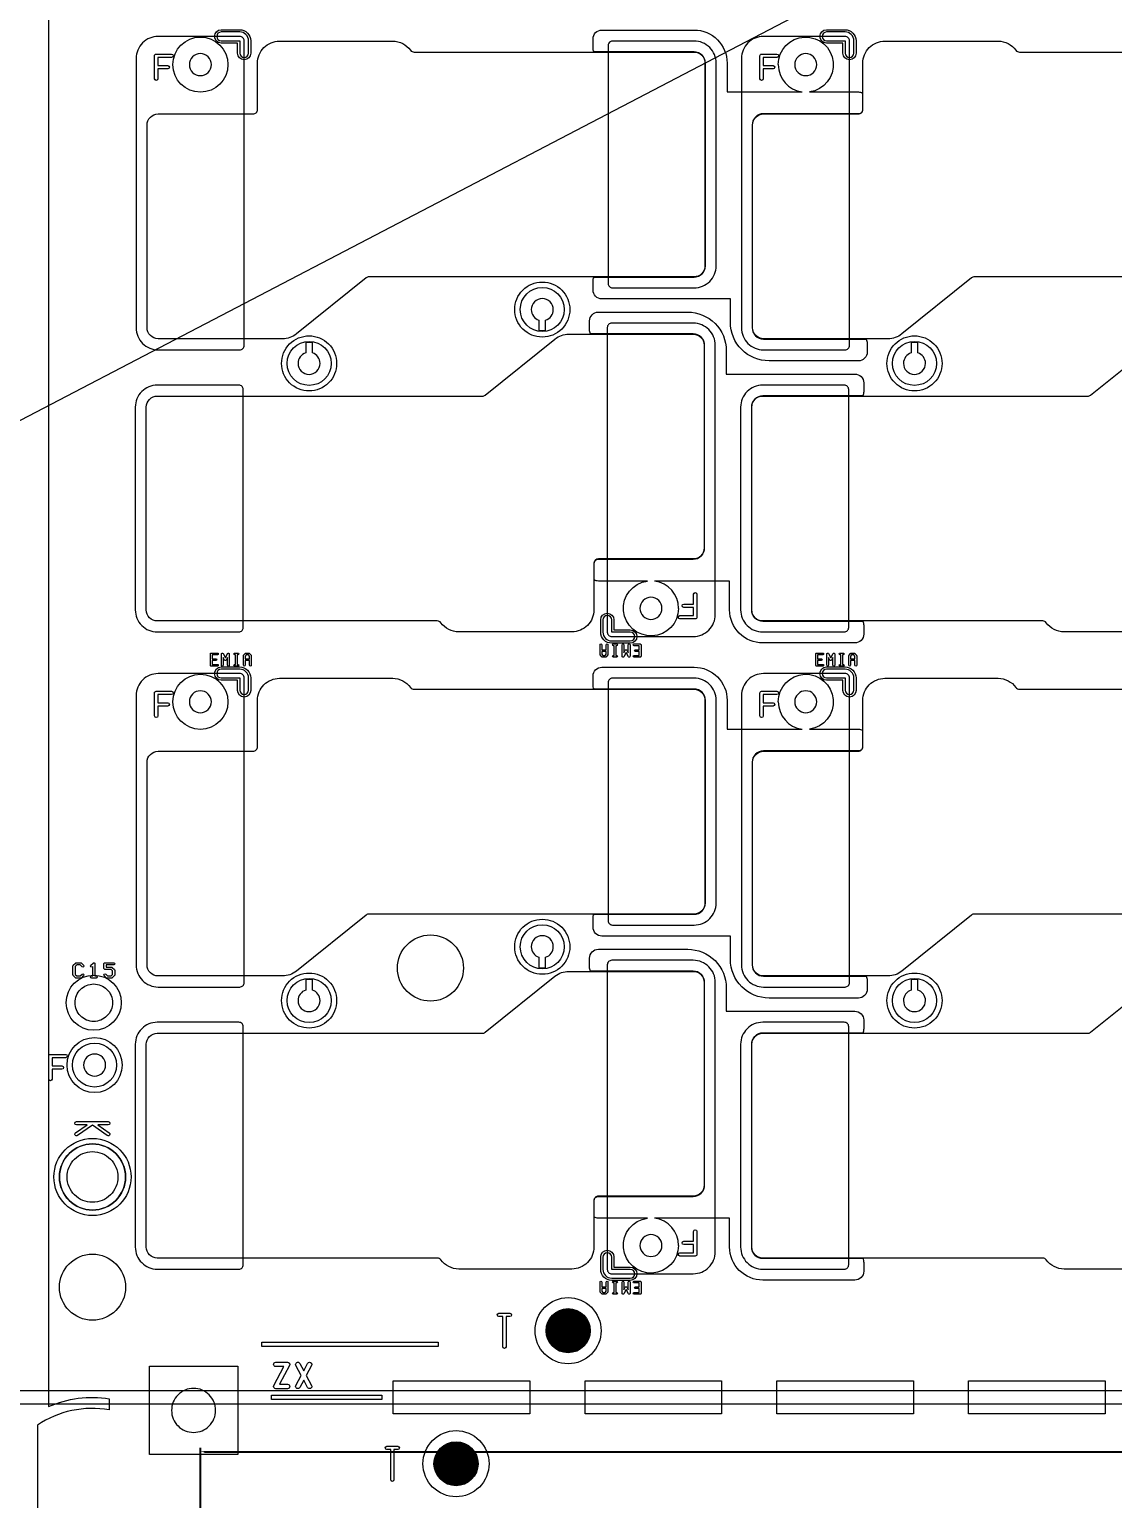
# Model space of a CAD drawing. Extents: x 2541 to 3941, y 2348 to 3338.
# Drawn here: x 2709.7 to 2758.8, y 2912.9 to 2979.6 of the extents above; entities that cross this region are included whole.
import ezdxf

# ---------------------------------------------------------------- set-up
doc = ezdxf.new("R2010")
doc.units = 0
doc.layers.get('0').update_dxf_attribs({"lineweight": 0})
doc.layers.get('Defpoints').update_dxf_attribs({"lineweight": 0})
for name, color, linetype, lineweight in [('EMI-T', 6, 'Continuous', 0), ('備註', 1, 'Continuous', 0), ('尺寸線', 3, 'Continuous', 0)]:
    doc.layers.add(name, color=color, linetype=linetype, lineweight=lineweight)
doc.layers.add('t_layer0', color=1, linetype='Continuous')
doc.styles.get("Standard").update_dxf_attribs({"font": 'simplex.shx', "height": 2.7})
doc.dimstyles.get("Standard").update_dxf_attribs({"dimtxt": 6, "dimasz": 0.18, "dimexe": 0.18, "dimexo": 0.0625, "dimgap": 0.09, "dimtad": 0, "dimtih": 1, "dimtoh": 1, "dimdec": 4, "dimzin": 0, "dimdsep": 46, "dimtxsty": 'Standard', "dimcen": 0.09, "dimadec": 0, "dimazin": 0, "dimtfac": 1, "dimtdec": 4, "dimtofl": 0, "dimtmove": 0, "dimatfit": 3, "dimfxl": 0, "dimtolj": 1, "dimtzin": 0, "dimarcsym": 0})

# ---------------------------------------------------------------- blocks, each defined once
blk = doc.blocks.new('PAD_R1')
at = {"const_width": 0.5}
blk.add_lwpolyline([(0.25, 0, 1), (-0.25, 0, 1)], format="xyb", close=True, dxfattribs=at)
blk = doc.blocks.new('*D32')
at = {"layer": 'Defpoints', "color": 0, "linetype": 'Continuous'}
for p in [(2937.174, 2915.05), (2717.414, 2910.624), (2937.174, 2910.624)]:
    blk.add_point(p, dxfattribs=at)
at = {"layer": '尺寸線', "color": 0, "linetype": 'Continuous', "lineweight": -2}
for p, q in [((2717.414, 2910.686), (2717.414, 2915.23)), ((2937.174, 2910.686), (2937.174, 2915.23)), ((2717.594, 2915.05), (2818.204, 2915.05)), ((2936.994, 2915.05), (2836.384, 2915.05))]:
    blk.add_line(p, q, dxfattribs=at)
at = {"layer": '尺寸線', "color": 0, "linetype": 'Continuous'}
for points in [[(2717.594, 2915.08), (2717.594, 2915.02), (2717.414, 2915.05)], [(2936.994, 2915.02), (2936.994, 2915.08), (2937.174, 2915.05)]]:
    blk.add_solid(points, dxfattribs=at)
at = {"layer": '尺寸線', "color": 0, "linetype": 'Continuous', "insert": (2827.294, 2915.05), "char_height": 2.7, "attachment_point": 5}
blk.add_mtext('\\A1;219.7600', dxfattribs=at)
blk = doc.blocks.new('*D34')
at = {"layer": 'Defpoints', "color": 0, "linetype": 'Continuous'}
for p in [(2688.35, 3101.014), (2717.414, 3100.624), (2712.612, 2742.594)]:
    blk.add_point(p, dxfattribs=at)
at = {"layer": '尺寸線', "color": 0, "linetype": 'Continuous', "lineweight": -2}
for p, q in [((2688.348, 3100.834), (2685.968, 2923.439)), ((2717.352, 3100.625), (2688.17, 3101.016)), ((2683.55, 2743.164), (2685.93, 2920.559)), ((2712.549, 2742.595), (2683.368, 2742.986))]:
    blk.add_line(p, q, dxfattribs=at)
at = {"layer": '尺寸線', "color": 0, "linetype": 'Continuous'}
for points in [[(2688.378, 3100.833), (2688.318, 3100.834), (2688.35, 3101.014)], [(2683.52, 2743.164), (2683.58, 2743.163), (2683.548, 2742.984)]]:
    blk.add_solid(points, dxfattribs=at)
at = {"layer": '尺寸線', "color": 0, "linetype": 'Continuous', "insert": (2685.949, 2921.999), "char_height": 2.7, "attachment_point": 5}
blk.add_mtext('\\A1;358.0624', dxfattribs=at)

msp = doc.modelspace()

# ---------------------------------------------------------------- linework, layer by layer
for p, q in [((2719.0453, 2950.6917), (2718.97577, 2950.6917)), ((2736.22814, 2951.10094), (2736.15861, 2951.10094)), ((2746.5153, 2950.6917), (2746.44577, 2950.6917)), ((2711.74866, 2929.51867), (2712.27059, 2929.87862)), ((2736.22814, 2922.19094), (2736.15861, 2922.19094)), ((2720.74536, 2918.05708), (2721.20026, 2918.91002))]:
    msp.add_line(p, q)
at = {"linetype": 'Continuous'}
for points in [[(2710.51672, 3059.52127), (2710.51672, 2917.09717, -0.142084), (2713.27892, 2917.45616), (2713.27892, 2916.94958, 0.19212), (2710.01672, 2916.25625), (2710.01672, 2908.77294, 0.192121), (2713.27892, 2908.07962), (2713.27892, 2907.57303, -0.142084), (2710.51672, 2907.93202), (2710.51672, 2775.50792)], [(2735.2303, 2967.7546), (2735.2303, 2968.1546, -0.124386), (2735.27831, 2968.3446), (2739.8152, 2968.3446, 0.414365), (2740.32507, 2968.85473), (2740.32507, 2978.0546, 0.414366), (2739.8152, 2978.56473), (2735.27831, 2978.56473, -0.124392), (2735.2303, 2978.75473), (2735.2303, 2979.15473, -0.414218), (2735.6303, 2979.55473), (2739.8152, 2979.55473, -0.414364), (2741.31507, 2978.05409), (2741.31507, 2976.74473), (2744.7203, 2976.74473)], [(2743.63437, 2977.98391, -2.205962), (2745.04845, 2976.74473), (2747.27218, 2976.74473, -0.124388), (2747.46218, 2976.69672), (2747.46218, 2975.94473, -0.414224), (2747.27218, 2975.75473), (2742.9652, 2975.75473, 0.414218), (2742.45508, 2975.2446), (2742.45508, 2966.04472, 0.414217), (2742.9652, 2965.5346), (2747.62418, 2965.5346, -0.124388), (2747.67218, 2965.3446), (2747.67218, 2964.9446, -0.414218), (2747.27218, 2964.5446), (2743.21508, 2964.5446, -0.414215), (2741.46508, 2966.2946), (2741.46508, 2967.3546), (2735.6303, 2967.3546, -0.414218), (2735.2303, 2967.7546)], [(2735.07127, 2965.9546), (2735.07127, 2966.3546, -0.414218), (2735.47127, 2966.7546), (2739.52837, 2966.7546, -0.414215), (2741.27837, 2965.0046), (2741.27837, 2963.9446), (2747.11314, 2963.9446, -0.414218), (2747.51314, 2963.5446), (2747.51314, 2963.1446, -0.124388), (2747.46514, 2962.9546), (2742.92825, 2962.9546, 0.414365), (2742.41838, 2962.44447), (2742.41838, 2953.2446, 0.414366), (2742.92825, 2952.73446), (2747.46514, 2952.73446, -0.124388), (2747.51314, 2952.54446), (2747.51314, 2952.14446, -0.414218), (2747.11314, 2951.74446), (2742.92825, 2951.74446, -0.414364), (2741.42838, 2953.2451), (2741.42838, 2954.55447), (2738.02315, 2954.55447)], [(2739.10907, 2953.31528, -2.205962), (2737.695, 2954.55447), (2735.47127, 2954.55447, -0.124386), (2735.28127, 2954.60247), (2735.28127, 2955.35447, -0.414224), (2735.47127, 2955.54447), (2739.77824, 2955.54447, 0.414218), (2740.28837, 2956.05459), (2740.28837, 2965.25447, 0.414217), (2739.77824, 2965.7646), (2735.11927, 2965.7646, -0.124392), (2735.07127, 2965.9546)], [(2739.17075, 2952.8358, -1), (2739.17075, 2952.9858), (2739.79112, 2952.9858), (2739.79112, 2953.35732), (2739.3446, 2953.35732, -1), (2739.3446, 2953.50732), (2739.79112, 2953.50732), (2739.79112, 2953.95385, -1), (2739.94112, 2953.95385), (2739.94112, 2953.43232)], [(2739.94112, 2953.43232), (2739.94112, 2952.9108, -0.414241), (2739.86612, 2952.8358), (2739.17075, 2952.8358)], [(2718.36623, 2950.7317), (2718.36623, 2951.24791, -0.782664), (2718.44145, 2951.26722), (2718.5453, 2951.07435)], [(2718.5453, 2951.07435), (2718.64916, 2951.26722, -0.782665), (2718.72438, 2951.24791), (2718.72438, 2950.7317, -1), (2718.64438, 2950.7317), (2718.64438, 2951.08959)], [(2718.97577, 2950.6917, -1), (2718.97577, 2950.7717), (2719.0053, 2950.7717), (2719.0053, 2951.20825), (2718.97577, 2951.20825, -1), (2718.97577, 2951.28825), (2719.0453, 2951.28825), (2719.11484, 2951.28825, -1), (2719.11484, 2951.20825), (2719.0853, 2951.20825), (2719.0853, 2950.7717), (2719.11484, 2950.7717, -1), (2719.11484, 2950.6917), (2719.0453, 2950.6917)], [(2719.36623, 2950.7317), (2719.36623, 2950.98997), (2719.36623, 2951.16216, -0.173189), (2719.37527, 2951.18748), (2719.4445, 2951.2732, -0.228301), (2719.47577, 2951.28825), (2719.61484, 2951.28825, -0.228253), (2719.64611, 2951.2732), (2719.71534, 2951.18748, -0.173127), (2719.72438, 2951.16216), (2719.72438, 2950.98997)], [(2735.54907, 2951.22704), (2735.54907, 2951.39922), (2735.54907, 2951.6575, -1), (2735.62907, 2951.6575), (2735.62907, 2951.43922), (2735.82722, 2951.43922), (2735.82722, 2951.6575, -1), (2735.90722, 2951.6575), (2735.90722, 2951.39922)], [(2735.90722, 2951.39922), (2735.90722, 2951.22704, -0.173189), (2735.89818, 2951.20172), (2735.82895, 2951.116, -0.228301), (2735.79768, 2951.10094), (2735.65861, 2951.10094, -0.228253), (2735.62734, 2951.116), (2735.55811, 2951.20172, -0.173127), (2735.54907, 2951.22704)], [(2736.15861, 2951.10094, -1), (2736.15861, 2951.18094), (2736.18814, 2951.18094), (2736.18814, 2951.6175), (2736.15861, 2951.6175, -1), (2736.15861, 2951.6975), (2736.22814, 2951.6975), (2736.29768, 2951.6975, -1), (2736.29768, 2951.6175), (2736.26814, 2951.6175), (2736.26814, 2951.18094), (2736.29768, 2951.18094, -1), (2736.29768, 2951.10094), (2736.22814, 2951.10094)], [(2736.54907, 2951.14129), (2736.54907, 2951.6575, -1), (2736.62907, 2951.6575), (2736.62907, 2951.2996)], [(2736.72814, 2951.31485), (2736.62429, 2951.12198, -0.782665), (2736.54907, 2951.14129)], [(2736.62907, 2951.2996), (2736.69292, 2951.41819, -0.597324), (2736.76336, 2951.41819), (2736.82722, 2951.2996)], [(2736.82722, 2951.2996), (2736.82722, 2951.6575, -1), (2736.90722, 2951.6575), (2736.90722, 2951.14129, -0.782664), (2736.832, 2951.12198), (2736.72814, 2951.31485)], [(2737.08907, 2951.10094, -1), (2737.08907, 2951.18094), (2737.32722, 2951.18094), (2737.32722, 2951.35922), (2737.15861, 2951.35922, -1), (2737.15861, 2951.43922), (2737.32722, 2951.43922), (2737.32722, 2951.6175), (2737.08907, 2951.6175, -1), (2737.08907, 2951.6975), (2737.36722, 2951.6975, -0.414265), (2737.40722, 2951.6575), (2737.40722, 2951.39922)], [(2737.40722, 2951.39922), (2737.40722, 2951.14094, -0.414265), (2737.36722, 2951.10094), (2737.08907, 2951.10094)], [(2745.83623, 2950.7317), (2745.83623, 2951.24791, -0.782664), (2745.91145, 2951.26722), (2746.0153, 2951.07435)], [(2746.0153, 2951.07435), (2746.11916, 2951.26722, -0.782665), (2746.19438, 2951.24791), (2746.19438, 2950.7317, -1), (2746.11438, 2950.7317), (2746.11438, 2951.08959)], [(2746.44577, 2950.6917, -1), (2746.44577, 2950.7717), (2746.4753, 2950.7717), (2746.4753, 2951.20825), (2746.44577, 2951.20825, -1), (2746.44577, 2951.28825), (2746.5153, 2951.28825), (2746.58484, 2951.28825, -1), (2746.58484, 2951.20825), (2746.5553, 2951.20825), (2746.5553, 2950.7717), (2746.58484, 2950.7717, -1), (2746.58484, 2950.6917), (2746.5153, 2950.6917)], [(2746.83623, 2950.7317), (2746.83623, 2950.98997), (2746.83623, 2951.16216, -0.173189), (2746.84527, 2951.18748), (2746.9145, 2951.2732, -0.228301), (2746.94577, 2951.28825), (2747.08484, 2951.28825, -0.228253), (2747.11611, 2951.2732), (2747.18534, 2951.18748, -0.173127), (2747.19438, 2951.16216), (2747.19438, 2950.98997)], [(2718.44623, 2951.08959), (2718.44623, 2950.7317, -1), (2718.36623, 2950.7317)], [(2718.64438, 2951.08959), (2718.58052, 2950.97101, -0.597324), (2718.51008, 2950.97101), (2718.44623, 2951.08959)], [(2719.72438, 2950.98997), (2719.72438, 2950.7317, -1), (2719.64438, 2950.7317), (2719.64438, 2950.94997), (2719.44623, 2950.94997), (2719.44623, 2950.7317, -1), (2719.36623, 2950.7317)], [(2735.2303, 2938.8446), (2735.2303, 2939.2446, -0.124386), (2735.27831, 2939.4346), (2739.8152, 2939.4346, 0.414365), (2740.32507, 2939.94473), (2740.32507, 2949.1446, 0.414366), (2739.8152, 2949.65473), (2735.27831, 2949.65473, -0.124392), (2735.2303, 2949.84473), (2735.2303, 2950.24473, -0.414218), (2735.6303, 2950.64473), (2739.8152, 2950.64473, -0.414364), (2741.31507, 2949.14409), (2741.31507, 2947.83473), (2744.7203, 2947.83473)], [(2745.91623, 2951.08959), (2745.91623, 2950.7317, -1), (2745.83623, 2950.7317)], [(2746.11438, 2951.08959), (2746.05052, 2950.97101, -0.597324), (2745.98008, 2950.97101), (2745.91623, 2951.08959)], [(2747.19438, 2950.98997), (2747.19438, 2950.7317, -1), (2747.11438, 2950.7317), (2747.11438, 2950.94997), (2746.91623, 2950.94997), (2746.91623, 2950.7317, -1), (2746.83623, 2950.7317)], [(2743.63437, 2949.07391, -2.205962), (2745.04845, 2947.83473), (2747.27218, 2947.83473, -0.124388), (2747.46218, 2947.78672), (2747.46218, 2947.03473, -0.414224), (2747.27218, 2946.84473), (2742.9652, 2946.84473, 0.414218), (2742.45508, 2946.3346), (2742.45508, 2937.13472, 0.414217), (2742.9652, 2936.6246), (2747.62418, 2936.6246, -0.124388), (2747.67218, 2936.4346), (2747.67218, 2936.0346, -0.414218), (2747.27218, 2935.6346), (2743.21508, 2935.6346, -0.414215), (2741.46508, 2937.3846), (2741.46508, 2938.4446), (2735.6303, 2938.4446, -0.414218), (2735.2303, 2938.8446)], [(2735.07127, 2937.0446), (2735.07127, 2937.4446, -0.414218), (2735.47127, 2937.8446), (2739.52837, 2937.8446, -0.414215), (2741.27837, 2936.0946), (2741.27837, 2935.0346), (2747.11314, 2935.0346, -0.414218), (2747.51314, 2934.6346), (2747.51314, 2934.2346, -0.124388), (2747.46514, 2934.0446), (2742.92825, 2934.0446, 0.414365), (2742.41838, 2933.53447), (2742.41838, 2924.3346, 0.414366), (2742.92825, 2923.82446), (2747.46514, 2923.82446, -0.124388), (2747.51314, 2923.63446), (2747.51314, 2923.23446, -0.414218), (2747.11314, 2922.83446), (2742.92825, 2922.83446, -0.414364), (2741.42838, 2924.3351), (2741.42838, 2925.64447), (2738.02315, 2925.64447)], [(2712.44449, 2937.12063), (2712.54367, 2937.21981, -0.669786), (2712.62918, 2937.18461), (2712.62918, 2936.63858), (2712.67852, 2936.63858, -1), (2712.67852, 2936.53858), (2712.57918, 2936.53858)], [(2712.52918, 2937.0639), (2712.5152, 2937.04992, -1), (2712.44449, 2937.12063)], [(2712.57918, 2936.53858), (2712.47984, 2936.53858, -1), (2712.47984, 2936.63858), (2712.52918, 2936.63858), (2712.52918, 2937.0639)], [(2739.10907, 2924.40528, -2.205962), (2737.695, 2925.64447), (2735.47127, 2925.64447, -0.124386), (2735.28127, 2925.69247), (2735.28127, 2926.44447, -0.414224), (2735.47127, 2926.63447), (2739.77824, 2926.63447, 0.414218), (2740.28837, 2927.14459), (2740.28837, 2936.34447, 0.414217), (2739.77824, 2936.8546), (2735.11927, 2936.8546, -0.124392), (2735.07127, 2937.0446)], [(2712.27059, 2929.87862), (2711.79124, 2929.87862, -1), (2711.79124, 2930.02862), (2713.23164, 2930.02862, -1), (2713.23164, 2929.87862), (2712.75229, 2929.87862)], [(2712.75229, 2929.87862), (2713.27422, 2929.51867, -1), (2713.18906, 2929.39519), (2712.51144, 2929.86251), (2711.83382, 2929.39519, -1), (2711.74866, 2929.51867)], [(2739.17075, 2923.9258, -1), (2739.17075, 2924.0758), (2739.79112, 2924.0758), (2739.79112, 2924.44732), (2739.3446, 2924.44732, -1), (2739.3446, 2924.59732), (2739.79112, 2924.59732), (2739.79112, 2925.04385, -1), (2739.94112, 2925.04385), (2739.94112, 2924.52232)], [(2739.94112, 2924.52232), (2739.94112, 2924.0008, -0.414241), (2739.86612, 2923.9258), (2739.17075, 2923.9258)], [(2735.54907, 2922.31704), (2735.54907, 2922.48922), (2735.54907, 2922.7475, -1), (2735.62907, 2922.7475), (2735.62907, 2922.52922), (2735.82722, 2922.52922), (2735.82722, 2922.7475, -1), (2735.90722, 2922.7475), (2735.90722, 2922.48922)], [(2735.90722, 2922.48922), (2735.90722, 2922.31704, -0.173189), (2735.89818, 2922.29172), (2735.82895, 2922.206, -0.228301), (2735.79768, 2922.19094), (2735.65861, 2922.19094, -0.228253), (2735.62734, 2922.206), (2735.55811, 2922.29172, -0.173127), (2735.54907, 2922.31704)], [(2736.15861, 2922.19094, -1), (2736.15861, 2922.27094), (2736.18814, 2922.27094), (2736.18814, 2922.7075), (2736.15861, 2922.7075, -1), (2736.15861, 2922.7875), (2736.22814, 2922.7875), (2736.29768, 2922.7875, -1), (2736.29768, 2922.7075), (2736.26814, 2922.7075), (2736.26814, 2922.27094), (2736.29768, 2922.27094, -1), (2736.29768, 2922.19094), (2736.22814, 2922.19094)], [(2736.54907, 2922.23129), (2736.54907, 2922.7475, -1), (2736.62907, 2922.7475), (2736.62907, 2922.3896)], [(2736.62907, 2922.3896), (2736.69292, 2922.50819, -0.597324), (2736.76336, 2922.50819), (2736.82722, 2922.3896)], [(2736.82722, 2922.3896), (2736.82722, 2922.7475, -1), (2736.90722, 2922.7475), (2736.90722, 2922.23129, -0.782664), (2736.832, 2922.21198), (2736.72814, 2922.40485)], [(2737.08907, 2922.19094, -1), (2737.08907, 2922.27094), (2737.32722, 2922.27094), (2737.32722, 2922.44922), (2737.15861, 2922.44922, -1), (2737.15861, 2922.52922), (2737.32722, 2922.52922), (2737.32722, 2922.7075), (2737.08907, 2922.7075, -1), (2737.08907, 2922.7875), (2737.36722, 2922.7875, -0.414265), (2737.40722, 2922.7475), (2737.40722, 2922.48922)], [(2737.40722, 2922.48922), (2737.40722, 2922.23094, -0.414265), (2737.36722, 2922.19094), (2737.08907, 2922.19094)], [(2736.72814, 2922.40485), (2736.62429, 2922.21198, -0.782665), (2736.54907, 2922.23129)], [(2721.20026, 2918.91002), (2720.83359, 2918.91002, -1), (2720.83359, 2919.11002), (2721.36669, 2919.11002, -0.567007), (2721.45516, 2918.96296), (2721.00026, 2918.11002)], [(2721.74536, 2918.05708), (2721.98693, 2918.51002), (2721.74536, 2918.96296, -1), (2721.92183, 2919.05708), (2722.10026, 2918.72252)], [(2722.10026, 2918.72252), (2722.27869, 2919.05708, -1), (2722.45516, 2918.96296), (2722.21359, 2918.51002), (2722.45516, 2918.05708, -1), (2722.27869, 2917.96296), (2722.10026, 2918.29752)], [(2721.00026, 2918.11002), (2721.36693, 2918.11002, -1), (2721.36693, 2917.91002), (2720.83384, 2917.91002, -0.567007), (2720.74536, 2918.05708)], [(2722.10026, 2918.29752), (2721.92183, 2917.96296, -1), (2721.74536, 2918.05708)]]:
    msp.add_lwpolyline(points, format="xyb", dxfattribs=at)
for points in [[(2718.35244, 2978.96531, -1), (2718.35244, 2979.56531), (2719.19715, 2979.56531, -0.414217), (2719.69715, 2979.06531), (2719.69715, 2978.50231, -1), (2719.09715, 2978.50231), (2719.09715, 2978.96531)], [(2718.35244, 2979.06531), (2719.19715, 2979.06531), (2719.19715, 2978.51124, 1), (2719.59715, 2978.51124), (2719.59715, 2979.06531, 0.414218), (2719.19715, 2979.46531), (2718.35244, 2979.46531, 1)], [(2745.82244, 2978.96531, -1), (2745.82244, 2979.56531), (2746.66715, 2979.56531, -0.414217), (2747.16715, 2979.06531), (2747.16715, 2978.50231, -1), (2746.56715, 2978.50231), (2746.56715, 2978.96531)], [(2745.82244, 2979.06531), (2746.66715, 2979.06531), (2746.66715, 2978.51124, 1), (2747.06715, 2978.51124), (2747.06715, 2979.06531, 0.414218), (2746.66715, 2979.46531), (2745.82244, 2979.46531, 1)], [(2714.99508, 2966.04472), (2714.99508, 2975.2446, -0.414219), (2715.4952, 2975.74473), (2719.80218, 2975.74473, 0.414223), (2720.00218, 2975.94473), (2720.00218, 2978.04952, -0.414215), (2721.00218, 2979.04952), (2726.13907, 2979.04952, -0.24029), (2726.94871, 2978.63692, 0.240069), (2727.11015, 2978.55473), (2739.8152, 2978.55473, -0.414366), (2740.31507, 2978.0546), (2740.31507, 2968.85472, -0.414365), (2739.8152, 2968.3546), (2725.06567, 2968.3546, 0.170771), (2724.94046, 2968.31056), (2721.76951, 2965.76481, -0.170765), (2721.14341, 2965.5446), (2715.4952, 2965.5446, -0.414218)], [(2715.33233, 2977.34535), (2715.33233, 2977.86687), (2715.33233, 2978.3884, -0.414241), (2715.40733, 2978.4634), (2716.10269, 2978.4634, -1), (2716.10269, 2978.3134), (2715.48233, 2978.3134), (2715.48233, 2977.94187), (2715.92885, 2977.94187, -1), (2715.92885, 2977.79187), (2715.48233, 2977.79187), (2715.48233, 2977.34535, -1)], [(2716.91437, 2977.98391, 0.414217), (2717.41437, 2977.48391, 0.414217), (2717.91437, 2977.98391, 0.414217), (2717.41437, 2978.48391, 0.414217)], [(2742.46508, 2966.04472), (2742.46508, 2975.2446, -0.414219), (2742.9652, 2975.74473), (2747.27218, 2975.74473, 0.414223), (2747.47218, 2975.94473), (2747.47218, 2978.04952, -0.414215), (2748.47218, 2979.04952), (2753.60907, 2979.04952, -0.24029), (2754.41871, 2978.63692, 0.240069), (2754.58015, 2978.55473), (2767.2852, 2978.55473, -0.414366), (2767.78507, 2978.0546), (2767.78507, 2968.85472, -0.414365), (2767.2852, 2968.3546), (2752.53567, 2968.3546, 0.170771), (2752.41046, 2968.31056), (2749.23951, 2965.76481, -0.170765), (2748.61341, 2965.5446), (2742.9652, 2965.5446, -0.414218)], [(2742.80233, 2977.34535), (2742.80233, 2977.86687), (2742.80233, 2978.3884, -0.414241), (2742.87733, 2978.4634), (2743.57269, 2978.4634, -1), (2743.57269, 2978.3134), (2742.95233, 2978.3134), (2742.95233, 2977.94187), (2743.39885, 2977.94187, -1), (2743.39885, 2977.79187), (2742.95233, 2977.79187), (2742.95233, 2977.34535, -1)], [(2744.38437, 2977.98391, 0.414217), (2744.88437, 2977.48391, 0.414217), (2745.38437, 2977.98391, 0.414217), (2744.88437, 2978.48391, 0.414217)], [(2731.67699, 2966.87071, -0.414215), (2732.92699, 2968.12071, -0.414215), (2734.17699, 2966.87071, -0.414215), (2732.92699, 2965.62071, -0.414215)], [(2732.42699, 2966.87071, 0.327542), (2732.77699, 2966.39374), (2732.77699, 2965.91957), (2733.07699, 2965.91957), (2733.07699, 2966.39374, 0.327544), (2733.42699, 2966.87071, 0.414217), (2732.92699, 2967.37071, 0.414217)], [(2714.95838, 2953.24459), (2714.95838, 2962.44447, -0.414365), (2715.45825, 2962.9446), (2730.20778, 2962.9446, 0.170771), (2730.33299, 2962.98863), (2733.50394, 2965.53438, -0.170765), (2734.13004, 2965.7546), (2739.77824, 2965.7546, -0.414218), (2740.27837, 2965.25447), (2740.27837, 2956.05459, -0.414219), (2739.77824, 2955.55447), (2735.47127, 2955.55447, 0.414223), (2735.27127, 2955.35447), (2735.27127, 2953.24967, -0.414215), (2734.27127, 2952.24967), (2729.13437, 2952.24967, -0.24029), (2728.32474, 2952.66227, 0.240069), (2728.1633, 2952.74446), (2715.45825, 2952.74446, -0.414366)], [(2721.09646, 2964.42848, -0.414215), (2722.34646, 2965.67848, -0.414215), (2723.59646, 2964.42848, -0.414215), (2722.34646, 2963.17848, -0.414215)], [(2721.84646, 2964.42848, 0.414217), (2722.34646, 2963.92848, 0.414217), (2722.84646, 2964.42848, 0.327542), (2722.49646, 2964.90545), (2722.49646, 2965.37962), (2722.19646, 2965.37962), (2722.19646, 2964.90545, 0.327544)], [(2742.42838, 2953.24459), (2742.42838, 2962.44447, -0.414365), (2742.92825, 2962.9446), (2757.67778, 2962.9446, 0.170771), (2757.80299, 2962.98863), (2760.97394, 2965.53438, -0.170765), (2761.60004, 2965.7546), (2767.24824, 2965.7546, -0.414218), (2767.74837, 2965.25447), (2767.74837, 2956.05459, -0.414219), (2767.24824, 2955.55447), (2762.94127, 2955.55447, 0.414223), (2762.74127, 2955.35447), (2762.74127, 2953.24967, -0.414215), (2761.74127, 2952.24967), (2756.60437, 2952.24967, -0.24029), (2755.79474, 2952.66227, 0.240069), (2755.6333, 2952.74446), (2742.92825, 2952.74446, -0.414366)], [(2748.56646, 2964.42848, -0.414215), (2749.81646, 2965.67848, -0.414215), (2751.06646, 2964.42848, -0.414215), (2749.81646, 2963.17848, -0.414215)], [(2749.31646, 2964.42848, 0.414217), (2749.81646, 2963.92848, 0.414217), (2750.31646, 2964.42848, 0.327542), (2749.96646, 2964.90545), (2749.96646, 2965.37962), (2749.66646, 2965.37962), (2749.66646, 2964.90545, 0.327544)], [(2737.35907, 2953.31528, 0.414217), (2737.85907, 2952.81528, 0.414217), (2738.35907, 2953.31528, 0.414217), (2737.85907, 2953.81528, 0.414217)], [(2735.57629, 2952.23388), (2735.57629, 2952.79689, -1), (2736.17629, 2952.79689), (2736.17629, 2952.33388), (2736.92101, 2952.33388, -1), (2736.92101, 2951.73388), (2736.07629, 2951.73388, -0.414217)], [(2735.67629, 2952.23388, 0.414218), (2736.07629, 2951.83388), (2736.92101, 2951.83388, 1), (2736.92101, 2952.23388), (2736.07629, 2952.23388), (2736.07629, 2952.78796, 1), (2735.67629, 2952.78796)], [(2717.86623, 2950.7317), (2717.86623, 2950.98997), (2717.86623, 2951.24825, -0.414265), (2717.90623, 2951.28825), (2718.18438, 2951.28825, -1), (2718.18438, 2951.20825), (2717.94623, 2951.20825), (2717.94623, 2951.02997), (2718.11484, 2951.02997, -1), (2718.11484, 2950.94997), (2717.94623, 2950.94997), (2717.94623, 2950.7717), (2718.18438, 2950.7717, -1), (2718.18438, 2950.6917), (2717.90623, 2950.6917, -0.414265)], [(2745.33623, 2950.7317), (2745.33623, 2950.98997), (2745.33623, 2951.24825, -0.414265), (2745.37623, 2951.28825), (2745.65438, 2951.28825, -1), (2745.65438, 2951.20825), (2745.41623, 2951.20825), (2745.41623, 2951.02997), (2745.58484, 2951.02997, -1), (2745.58484, 2950.94997), (2745.41623, 2950.94997), (2745.41623, 2950.7717), (2745.65438, 2950.7717, -1), (2745.65438, 2950.6917), (2745.37623, 2950.6917, -0.414265)], [(2718.35244, 2950.05531, -1), (2718.35244, 2950.65531), (2719.19715, 2950.65531, -0.414217), (2719.69715, 2950.15531), (2719.69715, 2949.59231, -1), (2719.09715, 2949.59231), (2719.09715, 2950.05531)], [(2718.35244, 2950.15531), (2719.19715, 2950.15531), (2719.19715, 2949.60124, 1), (2719.59715, 2949.60124), (2719.59715, 2950.15531, 0.414218), (2719.19715, 2950.55531), (2718.35244, 2950.55531, 1)], [(2745.82244, 2950.05531, -1), (2745.82244, 2950.65531), (2746.66715, 2950.65531, -0.414217), (2747.16715, 2950.15531), (2747.16715, 2949.59231, -1), (2746.56715, 2949.59231), (2746.56715, 2950.05531)], [(2745.82244, 2950.15531), (2746.66715, 2950.15531), (2746.66715, 2949.60124, 1), (2747.06715, 2949.60124), (2747.06715, 2950.15531, 0.414218), (2746.66715, 2950.55531), (2745.82244, 2950.55531, 1)], [(2714.99508, 2937.13472), (2714.99508, 2946.3346, -0.414219), (2715.4952, 2946.83473), (2719.80218, 2946.83473, 0.414223), (2720.00218, 2947.03473), (2720.00218, 2949.13952, -0.414215), (2721.00218, 2950.13952), (2726.13907, 2950.13952, -0.24029), (2726.94871, 2949.72692, 0.240069), (2727.11015, 2949.64473), (2739.8152, 2949.64473, -0.414366), (2740.31507, 2949.1446), (2740.31507, 2939.94472, -0.414365), (2739.8152, 2939.4446), (2725.06567, 2939.4446, 0.170771), (2724.94046, 2939.40056), (2721.76951, 2936.85481, -0.170765), (2721.14341, 2936.6346), (2715.4952, 2936.6346, -0.414218)], [(2742.46508, 2937.13472), (2742.46508, 2946.3346, -0.414219), (2742.9652, 2946.83473), (2747.27218, 2946.83473, 0.414223), (2747.47218, 2947.03473), (2747.47218, 2949.13952, -0.414215), (2748.47218, 2950.13952), (2753.60907, 2950.13952, -0.24029), (2754.41871, 2949.72692, 0.240069), (2754.58015, 2949.64473), (2767.2852, 2949.64473, -0.414366), (2767.78507, 2949.1446), (2767.78507, 2939.94472, -0.414365), (2767.2852, 2939.4446), (2752.53567, 2939.4446, 0.170771), (2752.41046, 2939.40056), (2749.23951, 2936.85481, -0.170765), (2748.61341, 2936.6346), (2742.9652, 2936.6346, -0.414218)], [(2715.33233, 2948.43535), (2715.33233, 2948.95687), (2715.33233, 2949.4784, -0.414241), (2715.40733, 2949.5534), (2716.10269, 2949.5534, -1), (2716.10269, 2949.4034), (2715.48233, 2949.4034), (2715.48233, 2949.03187), (2715.92885, 2949.03187, -1), (2715.92885, 2948.88187), (2715.48233, 2948.88187), (2715.48233, 2948.43535, -1)], [(2716.91437, 2949.07391, 0.414217), (2717.41437, 2948.57391, 0.414217), (2717.91437, 2949.07391, 0.414217), (2717.41437, 2949.57391, 0.414217)], [(2742.80233, 2948.43535), (2742.80233, 2948.95687), (2742.80233, 2949.4784, -0.414241), (2742.87733, 2949.5534), (2743.57269, 2949.5534, -1), (2743.57269, 2949.4034), (2742.95233, 2949.4034), (2742.95233, 2949.03187), (2743.39885, 2949.03187, -1), (2743.39885, 2948.88187), (2742.95233, 2948.88187), (2742.95233, 2948.43535, -1)], [(2744.38437, 2949.07391, 0.414217), (2744.88437, 2948.57391, 0.414217), (2745.38437, 2949.07391, 0.414217), (2744.88437, 2949.57391, 0.414217)], [(2731.67699, 2937.96071, -0.414215), (2732.92699, 2939.21071, -0.414215), (2734.17699, 2937.96071, -0.414215), (2732.92699, 2936.71071, -0.414215)], [(2726.3517, 2936.9946, -0.414215), (2727.8517, 2938.4946, -0.414215), (2729.3517, 2936.9946, -0.414215), (2727.8517, 2935.4946, -0.414215)], [(2732.42699, 2937.96071, 0.327542), (2732.77699, 2937.48374), (2732.77699, 2937.00957), (2733.07699, 2937.00957), (2733.07699, 2937.48374, 0.327544), (2733.42699, 2937.96071, 0.414217), (2732.92699, 2938.46071, 0.414217)], [(2711.63051, 2936.68792), (2711.63051, 2937.08527, -0.200121), (2711.64531, 2937.12078), (2711.74433, 2937.21981, -0.200121), (2711.77984, 2937.23461), (2711.97852, 2937.23461, -0.200121), (2712.01403, 2937.21981), (2712.11321, 2937.12063, -1), (2712.0425, 2937.04992), (2711.95781, 2937.13461), (2711.80055, 2937.13461), (2711.73051, 2937.06456), (2711.73051, 2936.70863), (2711.80055, 2936.63858), (2711.95781, 2936.63858), (2712.0425, 2936.72328, -1), (2712.11321, 2936.65257), (2712.01403, 2936.55338, -0.200121), (2711.97852, 2936.53858), (2711.77984, 2936.53858, -0.200121), (2711.74433, 2936.55338), (2711.64531, 2936.65241, -0.200121)], [(2713.03051, 2936.98593), (2713.03051, 2937.18461, -0.414253), (2713.08051, 2937.23461), (2713.47786, 2937.23461, -1), (2713.47786, 2937.13461), (2713.13051, 2937.13461), (2713.13051, 2937.03593), (2713.37852, 2937.03593, -0.200121), (2713.41403, 2937.02113), (2713.51306, 2936.92211, -0.200121), (2713.52786, 2936.8866), (2713.52786, 2936.68792, -0.200121), (2713.51306, 2936.65241), (2713.41403, 2936.55338, -0.200121), (2713.37852, 2936.53858), (2713.17984, 2936.53858, -0.200121), (2713.14433, 2936.55338), (2713.04515, 2936.65257, -1), (2713.11586, 2936.72328), (2713.20055, 2936.63858), (2713.35781, 2936.63858), (2713.42786, 2936.70863), (2713.42786, 2936.86589), (2713.35781, 2936.93593), (2713.08051, 2936.93593, -0.414253)], [(2714.95838, 2924.33459), (2714.95838, 2933.53447, -0.414365), (2715.45825, 2934.0346), (2730.20778, 2934.0346, 0.170771), (2730.33299, 2934.07863), (2733.50394, 2936.62438, -0.170765), (2734.13004, 2936.8446), (2739.77824, 2936.8446, -0.414218), (2740.27837, 2936.34447), (2740.27837, 2927.14459, -0.414219), (2739.77824, 2926.64447), (2735.47127, 2926.64447, 0.414223), (2735.27127, 2926.44447), (2735.27127, 2924.33967, -0.414215), (2734.27127, 2923.33967), (2729.13437, 2923.33967, -0.24029), (2728.32474, 2923.75227, 0.240069), (2728.1633, 2923.83446), (2715.45825, 2923.83446, -0.414366)], [(2721.09646, 2935.51848, -0.414215), (2722.34646, 2936.76848, -0.414215), (2723.59646, 2935.51848, -0.414215), (2722.34646, 2934.26848, -0.414215)], [(2721.84646, 2935.51848, 0.414217), (2722.34646, 2935.01848, 0.414217), (2722.84646, 2935.51848, 0.327542), (2722.49646, 2935.99545), (2722.49646, 2936.46962), (2722.19646, 2936.46962), (2722.19646, 2935.99545, 0.327544)], [(2742.42838, 2924.33459), (2742.42838, 2933.53447, -0.414365), (2742.92825, 2934.0346), (2757.67778, 2934.0346, 0.170771), (2757.80299, 2934.07863), (2760.97394, 2936.62438, -0.170765), (2761.60004, 2936.8446), (2767.24824, 2936.8446, -0.414218), (2767.74837, 2936.34447), (2767.74837, 2927.14459, -0.414219), (2767.24824, 2926.64447), (2762.94127, 2926.64447, 0.414223), (2762.74127, 2926.44447), (2762.74127, 2924.33967, -0.414215), (2761.74127, 2923.33967), (2756.60437, 2923.33967, -0.24029), (2755.79474, 2923.75227, 0.240069), (2755.6333, 2923.83446), (2742.92825, 2923.83446, -0.414366)], [(2748.56646, 2935.51848, -0.414215), (2749.81646, 2936.76848, -0.414215), (2751.06646, 2935.51848, -0.414215), (2749.81646, 2934.26848, -0.414215)], [(2749.31646, 2935.51848, 0.414217), (2749.81646, 2935.01848, 0.414217), (2750.31646, 2935.51848, 0.327542), (2749.96646, 2935.99545), (2749.96646, 2936.46962), (2749.66646, 2936.46962), (2749.66646, 2935.99545, 0.327544)], [(2711.72393, 2935.42194, -0.414215), (2712.57393, 2936.27194, -0.414215), (2713.42393, 2935.42194, -0.414215), (2712.57393, 2934.57194, -0.414215)], [(2710.52953, 2931.95517), (2710.52953, 2932.47669), (2710.52953, 2932.99822, -0.414241), (2710.60453, 2933.07322), (2711.2999, 2933.07322, -1), (2711.2999, 2932.92322), (2710.67953, 2932.92322), (2710.67953, 2932.55169), (2711.12606, 2932.55169, -1), (2711.12606, 2932.40169), (2710.67953, 2932.40169), (2710.67953, 2931.95517, -1)], [(2712.11158, 2932.59373, 0.414217), (2712.61158, 2932.09373, 0.414217), (2713.11158, 2932.59373, 0.414217), (2712.61158, 2933.09373, 0.414217)], [(2711.01672, 2927.5146, 0.414215), (2712.51672, 2926.0146, 0.414215), (2714.01672, 2927.5146, 0.414215), (2712.51672, 2929.0146, 0.414215)], [(2711.36672, 2927.5146, -0.414215), (2712.51672, 2928.6646, -0.414215), (2713.66672, 2927.5146, -0.414215), (2712.51672, 2926.3646, -0.414215)], [(2737.35907, 2924.40528, 0.414217), (2737.85907, 2923.90528, 0.414217), (2738.35907, 2924.40528, 0.414217), (2737.85907, 2924.90528, 0.414217)], [(2735.57629, 2923.32388), (2735.57629, 2923.88689, -1), (2736.17629, 2923.88689), (2736.17629, 2923.42388), (2736.92101, 2923.42388, -1), (2736.92101, 2922.82388), (2736.07629, 2922.82388, -0.414217)], [(2735.67629, 2923.32388, 0.414218), (2736.07629, 2922.92388), (2736.92101, 2922.92388, 1), (2736.92101, 2923.32388), (2736.07629, 2923.32388), (2736.07629, 2923.87796, 1), (2735.67629, 2923.87796)], [(2732.59797, 2920.53998, -0.414215), (2734.09797, 2922.03998, -0.414215), (2735.59797, 2920.53998, -0.414215), (2734.09797, 2919.03998, -0.414215)], [(2730.95895, 2921.1799, -1), (2730.95895, 2921.3299), (2731.20729, 2921.3299), (2731.45564, 2921.3299, -1), (2731.45564, 2921.1799), (2731.28229, 2921.1799), (2731.28229, 2919.8145, -1), (2731.13229, 2919.8145), (2731.13229, 2921.1799)], [(2716.10526, 2916.92481, 0.414216), (2717.10526, 2915.92481, 0.414216), (2718.10526, 2916.92481, 0.414216), (2717.10526, 2917.92481, 0.414216)], [(2727.51311, 2914.50501, -0.414215), (2729.01311, 2916.00501, -0.414215), (2730.51311, 2914.50501, -0.414215), (2729.01311, 2913.00501, -0.414215)], [(2725.87409, 2915.14492, -1), (2725.87409, 2915.29492), (2726.12243, 2915.29492), (2726.37078, 2915.29492, -1), (2726.37078, 2915.14492), (2726.19743, 2915.14492), (2726.19743, 2913.77953, -1), (2726.04743, 2913.77953), (2726.04743, 2915.14492)]]:
    msp.add_lwpolyline(points, format="xyb", close=True, dxfattribs=at)
for points in [[(2719.44623, 2951.02997), (2719.64438, 2951.02997), (2719.64438, 2951.14802), (2719.59573, 2951.20825), (2719.49488, 2951.20825), (2719.44623, 2951.14802)], [(2735.62907, 2951.24117), (2735.67772, 2951.18094), (2735.77857, 2951.18094), (2735.82722, 2951.24117), (2735.82722, 2951.35922), (2735.62907, 2951.35922)], [(2746.91623, 2951.02997), (2747.11438, 2951.02997), (2747.11438, 2951.14802), (2747.06573, 2951.20825), (2746.96488, 2951.20825), (2746.91623, 2951.14802)], [(2735.62907, 2922.33117), (2735.67772, 2922.27094), (2735.77857, 2922.27094), (2735.82722, 2922.33117), (2735.82722, 2922.44922), (2735.62907, 2922.44922)], [(2720.19878, 2919.81618), (2720.19878, 2920.01618), (2728.19878, 2920.01618), (2728.19878, 2919.81618)], [(2715.10526, 2914.92481), (2715.10526, 2918.92481), (2719.10526, 2918.92481), (2719.10526, 2914.92481)], [(2726.16672, 2916.7646), (2726.16672, 2918.2646), (2732.36672, 2918.2646), (2732.36672, 2916.7646)], [(2734.86672, 2916.7646), (2734.86672, 2918.2646), (2741.06672, 2918.2646), (2741.06672, 2916.7646)], [(2743.56672, 2916.7646), (2743.56672, 2918.2646), (2749.76672, 2918.2646), (2749.76672, 2916.7646)], [(2752.26672, 2916.7646), (2752.26672, 2918.2646), (2758.46672, 2918.2646), (2758.46672, 2916.7646)], [(2720.63958, 2917.4146), (2720.63958, 2917.6146), (2725.63958, 2917.6146), (2725.63958, 2917.4146)]]:
    msp.add_lwpolyline(points, close=True, dxfattribs=at)
for centre, radius in [((2717.41437, 2977.98391), 1.25), ((2717.41437, 2949.07391), 1.25), ((2712.61158, 2932.59373), 1.25), ((2712.51672, 2927.5146), 1.75)]:
    msp.add_circle(centre, radius)
for centre, start, end in [((2744.88437, 2977.98391), 179.999999, 262.45759), ((2737.85907, 2953.31528), 359.999999, 82.45759), ((2744.88437, 2949.07391), 179.999999, 262.45759), ((2737.85907, 2924.40528), 359.999999, 82.45759)]:
    msp.add_arc(centre, 1.25, start, end)
at = {"layer": 'EMI-T', "linetype": 'Continuous'}
for points in [[(2707.71672, 2917.8146), (2707.71672, 3107.2146), (2977.71672, 3107.2146), (2977.71672, 2917.8146)], [(2707.71672, 2727.8146), (2707.71672, 2917.2146), (2977.71672, 2917.2146), (2977.71672, 2727.8146)]]:
    msp.add_lwpolyline(points, close=True, dxfattribs=at)
for points in [[(2714.49508, 2966.04472, 0.414215), (2715.4952, 2965.0446), (2719.19715, 2965.0446, 0.414223), (2719.39715, 2965.2446), (2719.39715, 2979.06532, 0.414223), (2719.19715, 2979.26532), (2715.4952, 2979.26532, 0.414215), (2714.49508, 2978.26519)], [(2741.96508, 2966.04472, 0.414215), (2742.9652, 2965.0446), (2746.66715, 2965.0446, 0.414223), (2746.86715, 2965.2446), (2746.86715, 2979.06532, 0.414223), (2746.66715, 2979.26532), (2742.9652, 2979.26532, 0.414215), (2741.96508, 2978.26519)], [(2735.91299, 2968.0546, 0.414223), (2736.11299, 2967.8546), (2739.81519, 2967.8546, 0.414363), (2740.81507, 2968.85498), (2740.81507, 2978.05435, 0.414365), (2739.81519, 2979.05473), (2736.11299, 2979.05473, 0.414223), (2735.91299, 2978.85473)], [(2735.87629, 2952.23388, 0.414223), (2736.07629, 2952.03388), (2739.77824, 2952.03388, 0.414215), (2740.77837, 2953.03401), (2740.77837, 2965.25448, 0.414215), (2739.77824, 2966.2546), (2736.07629, 2966.2546, 0.414223), (2735.87629, 2966.0546)], [(2714.45838, 2953.24485, 0.414365), (2715.45825, 2952.24447), (2719.16045, 2952.24447, 0.414223), (2719.36045, 2952.44447), (2719.36045, 2963.2446, 0.414223), (2719.16045, 2963.4446), (2715.45825, 2963.4446, 0.414363), (2714.45838, 2962.44422)], [(2741.92838, 2953.24485, 0.414365), (2742.92825, 2952.24447), (2746.63045, 2952.24447, 0.414223), (2746.83045, 2952.44447), (2746.83045, 2963.2446, 0.414223), (2746.63045, 2963.4446), (2742.92825, 2963.4446, 0.414363), (2741.92838, 2962.44422)], [(2714.49508, 2937.13472, 0.414215), (2715.4952, 2936.1346), (2719.19715, 2936.1346, 0.414223), (2719.39715, 2936.3346), (2719.39715, 2950.15532, 0.414223), (2719.19715, 2950.35532), (2715.4952, 2950.35532, 0.414215), (2714.49508, 2949.35519)], [(2735.91299, 2939.1446, 0.414223), (2736.11299, 2938.9446), (2739.81519, 2938.9446, 0.414363), (2740.81507, 2939.94498), (2740.81507, 2949.14435, 0.414365), (2739.81519, 2950.14473), (2736.11299, 2950.14473, 0.414223), (2735.91299, 2949.94473)], [(2741.96508, 2937.13472, 0.414215), (2742.9652, 2936.1346), (2746.66715, 2936.1346, 0.414223), (2746.86715, 2936.3346), (2746.86715, 2950.15532, 0.414223), (2746.66715, 2950.35532), (2742.9652, 2950.35532, 0.414215), (2741.96508, 2949.35519)], [(2735.87629, 2923.32388, 0.414223), (2736.07629, 2923.12388), (2739.77824, 2923.12388, 0.414215), (2740.77837, 2924.12401), (2740.77837, 2936.34448, 0.414215), (2739.77824, 2937.3446), (2736.07629, 2937.3446, 0.414223), (2735.87629, 2937.1446)], [(2714.45838, 2924.33485, 0.414365), (2715.45825, 2923.33447), (2719.16045, 2923.33447, 0.414223), (2719.36045, 2923.53447), (2719.36045, 2934.3346, 0.414223), (2719.16045, 2934.5346), (2715.45825, 2934.5346, 0.414363), (2714.45838, 2933.53422)], [(2741.92838, 2924.33485, 0.414365), (2742.92825, 2923.33447), (2746.63045, 2923.33447, 0.414223), (2746.83045, 2923.53447), (2746.83045, 2934.3346, 0.414223), (2746.63045, 2934.5346), (2742.92825, 2934.5346, 0.414363), (2741.92838, 2933.53422)]]:
    msp.add_lwpolyline(points, format="xyb", close=True, dxfattribs=at)
at = {"layer": 'EMI-T'}
for centre, radius in [((2732.92699, 2966.87072), 1), ((2722.34645, 2964.42848), 1), ((2749.81645, 2964.42848), 1), ((2732.92699, 2937.96072), 1), ((2712.57393, 2935.42194), 1.25), ((2722.34645, 2935.51848), 1), ((2749.81645, 2935.51848), 1), ((2712.61158, 2932.59374), 1), ((2712.51672, 2927.5146), 1.5), ((2712.51672, 2922.5146), 1.5), ((2734.09797, 2920.53999), 1), ((2729.01311, 2914.50501), 1)]:
    msp.add_circle(centre, radius, dxfattribs=at)
at = {"layer": '備註', "linetype": 'Continuous'}
msp.add_line((2670.4497, 2941.6194), (2806.46062, 3012.56844), dxfattribs=at)

# ---------------------------------------------------------------- block references
at = {"layer": 't_layer0', "xscale": 2, "yscale": 2}
for p in [(2734.09797, 2920.53998), (2729.01311, 2914.50501)]:
    msp.add_blockref('PAD_R1', p, dxfattribs=at)

# ---------------------------------------------------------------- dimensions: what is measured, and where the dimension line sits
at = {"layer": '尺寸線', "linetype": 'Continuous'}
for p1, p2, distance, picture, middle in [((2712.61158, 2742.59374), (2717.41437, 3100.62391), 29.06665, '*D34', (2685.94894, 2921.9987)), ((2717.41438, 2910.62392), (2937.17437, 2910.62392), 4.42602, '*D32', (2827.29437, 2915.04994))]:
    dim = msp.add_aligned_dim(p1=p1, p2=p2, distance=distance, dimstyle='Standard', dxfattribs=at)
    dim.commit()
    dim.dimension.update_dxf_attribs({"geometry": picture, "text_midpoint": middle})

doc.saveas('drawing.dxf')
